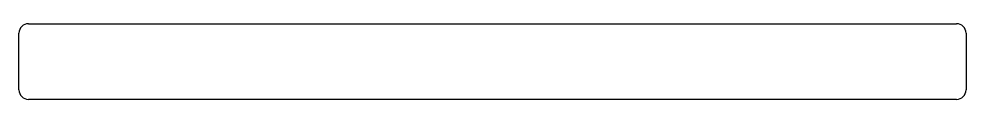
# Model space of a CAD drawing. Extents: x -10.5 to 14.5, y -1 to 1.
import ezdxf

# ---------------------------------------------------------------- set-up
doc = ezdxf.new("R2010")
doc.units = 0
doc.layers.get('0').update_dxf_attribs({"linetype": 'CONTINUOUS'})

msp = doc.modelspace()

# ---------------------------------------------------------------- linework, layer by layer
for p, q in [((-10.217, 1.029), (14.283, 1.029)), ((-10.467, -0.721), (-10.467, 0.779)), ((14.533, 0.779), (14.533, -0.721)), ((14.283, -0.971), (-10.217, -0.971))]:
    msp.add_line(p, q)
for centre, start, end in [((-10.217, 0.779), 90, 180), ((14.283, 0.779), 0, 90), ((-10.217, -0.721), 180, 270), ((14.283, -0.721), 270, 0)]:
    msp.add_arc(centre, 0.25, start, end)

doc.saveas('drawing.dxf')
